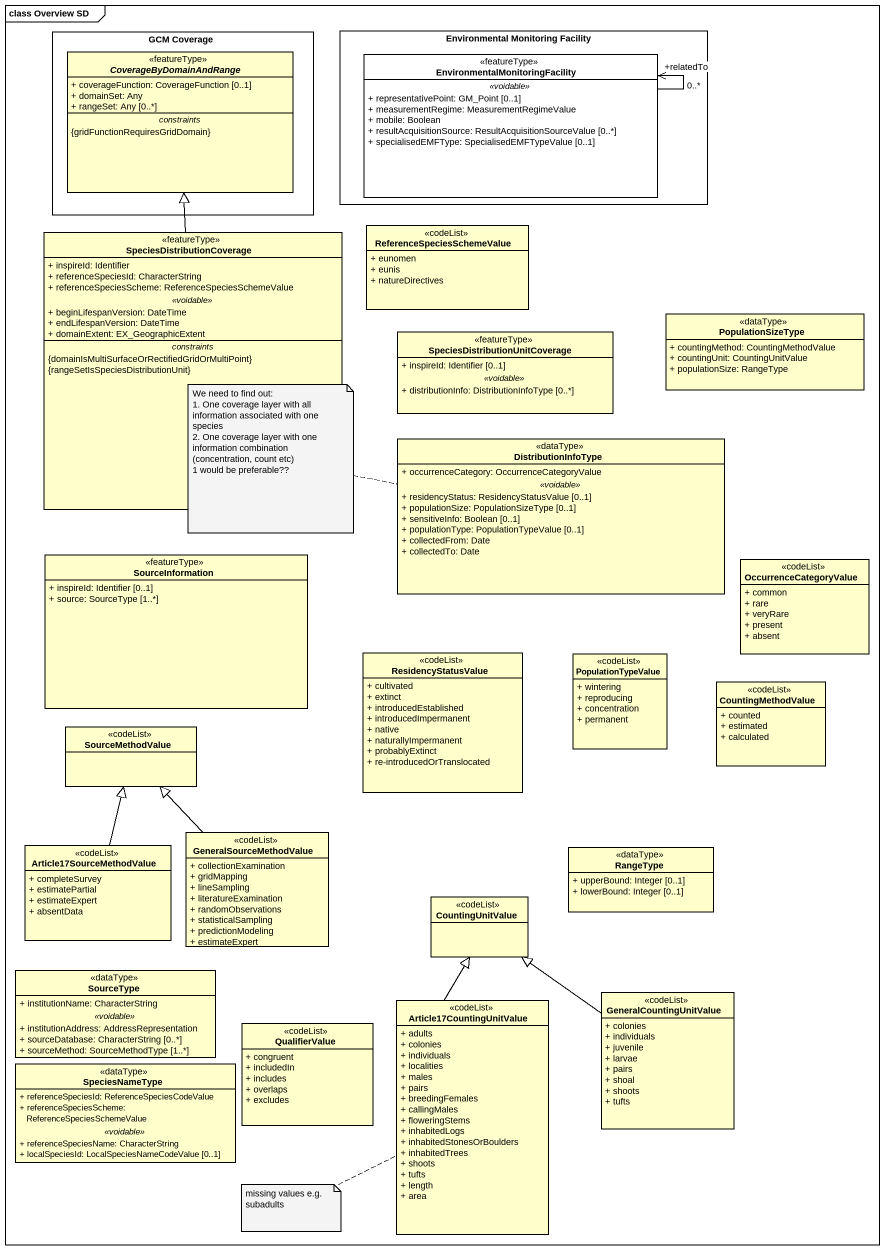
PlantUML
@startuml
mainframe class Overview SD
hide circle
hide empty members
skinparam classAttributeIconSize 0
rectangle "GCM Coverage" as GCM_Coverage {
  abstract class CoverageByDomainAndRange <<featureType>> {
    + coverageFunction: CoverageFunction [0..1]
    + domainSet: Any
    + rangeSet: Any [0..*]
    -- constraints --
    {gridFunctionRequiresGridDomain}
  }
}
rectangle "Environmental Monitoring Facility" as Environmental_Monitoring {
  class "EnvironmentalMonitoringFacility" as EnvironmentalMonitoringFacil <<featureType>> #FFFFFF {
    .. <<voidable>> ..
    + representativePoint: GM_Point [0..1]
    + measurementRegime: MeasurementRegimeValue
    + mobile: Boolean
    + resultAcquisitionSource: ResultAcquisitionSourceValue [0..*]
    + specialisedEMFType: SpecialisedEMFTypeValue [0..1]
  }
}
class SpeciesDistributionCoverage <<featureType>> {
  + inspireId: Identifier
  + referenceSpeciesId: CharacterString
  + referenceSpeciesScheme: ReferenceSpeciesSchemeValue
  .. <<voidable>> ..
  + beginLifespanVersion: DateTime
  + endLifespanVersion: DateTime
  + domainExtent: EX_GeographicExtent
  -- constraints --
  {domainIsMultiSurfaceOrRectifiedGridOrMultiPoint}
  {rangeSetIsSpeciesDistributionUnit}
}
class ReferenceSpeciesSchemeValue <<codeList>> {
  + eunomen
  + eunis
  + natureDirectives
}
class PopulationSizeType <<dataType>> {
  + countingMethod: CountingMethodValue
  + countingUnit: CountingUnitValue
  + populationSize: RangeType
}
class "SpeciesDistributionUnitCoverage" as SpeciesDistributionUnitCover <<featureType>> {
  + inspireId: Identifier [0..1]
  .. <<voidable>> ..
  + distributionInfo: DistributionInfoType [0..*]
}
class DistributionInfoType <<dataType>> {
  + occurrenceCategory: OccurrenceCategoryValue
  .. <<voidable>> ..
  + residencyStatus: ResidencyStatusValue [0..1]
  + populationSize: PopulationSizeType [0..1]
  + sensitiveInfo: Boolean [0..1]
  + populationType: PopulationTypeValue [0..1]
  + collectedFrom: Date
  + collectedTo: Date
}
class SourceInformation <<featureType>> {
  + inspireId: Identifier [0..1]
  + source: SourceType [1..*]
}
class OccurrenceCategoryValue <<codeList>> {
  + common
  + rare
  + veryRare
  + present
  + absent
}
class ResidencyStatusValue <<codeList>> {
  + cultivated
  + extinct
  + introducedEstablished
  + introducedImpermanent
  + native
  + naturallyImpermanent
  + probablyExtinct
  + re-introducedOrTranslocated
}
class PopulationTypeValue <<codeList>> {
  + wintering
  + reproducing
  + concentration
  + permanent
}
class CountingMethodValue <<codeList>> {
  + counted
  + estimated
  + calculated
}
class SourceMethodValue <<codeList>>
class Article17SourceMethodValue <<codeList>> {
  + completeSurvey
  + estimatePartial
  + estimateExpert
  + absentData
}
class GeneralSourceMethodValue <<codeList>> {
  + collectionExamination
  + gridMapping
  + lineSampling
  + literatureExamination
  + randomObservations
  + statisticalSampling
  + predictionModeling
  + estimateExpert
}
class RangeType <<dataType>> {
  + upperBound: Integer [0..1]
  + lowerBound: Integer [0..1]
}
class CountingUnitValue <<codeList>>
class SourceType <<dataType>> {
  + institutionName: CharacterString
  .. <<voidable>> ..
  + institutionAddress: AddressRepresentation
  + sourceDatabase: CharacterString [0..*]
  + sourceMethod: SourceMethodType [1..*]
}
class QualifierValue <<codeList>> {
  + congruent
  + includedIn
  + includes
  + overlaps
  + excludes
}
class Article17CountingUnitValue <<codeList>> {
  + adults
  + colonies
  + individuals
  + localities
  + males
  + pairs
  + breedingFemales
  + callingMales
  + floweringStems
  + inhabitedLogs
  + inhabitedStonesOrBoulders
  + inhabitedTrees
  + shoots
  + tufts
  + length
  + area
}
class GeneralCountingUnitValue <<codeList>> {
  + colonies
  + individuals
  + juvenile
  + larvae
  + pairs
  + shoal
  + shoots
  + tufts
}
class SpeciesNameType <<dataType>> {
  + referenceSpeciesId: ReferenceSpeciesCodeValue
  + referenceSpeciesScheme: ReferenceSpeciesSchemeValue
  .. <<voidable>> ..
  + referenceSpeciesName: CharacterString
  + localSpeciesId: LocalSpeciesNameCodeValue [0..1]
}
EnvironmentalMonitoringFacil --> "+relatedTo\n0..*" EnvironmentalMonitoringFacil
SpeciesDistributionCoverage -up-|> CoverageByDomainAndRange
Article17SourceMethodValue -up-|> SourceMethodValue
GeneralSourceMethodValue -up-|> SourceMethodValue
Article17CountingUnitValue -up-|> CountingUnitValue
GeneralCountingUnitValue -up-|> CountingUnitValue
note left of DistributionInfoType
  We need to find out:
  1. One coverage layer with all information associated with one species
  2. One coverage layer with one information combination (concentration, count etc)
  1 would be preferable??
end note
note left of Article17CountingUnitValue : missing values e.g. subadults
@enduml
